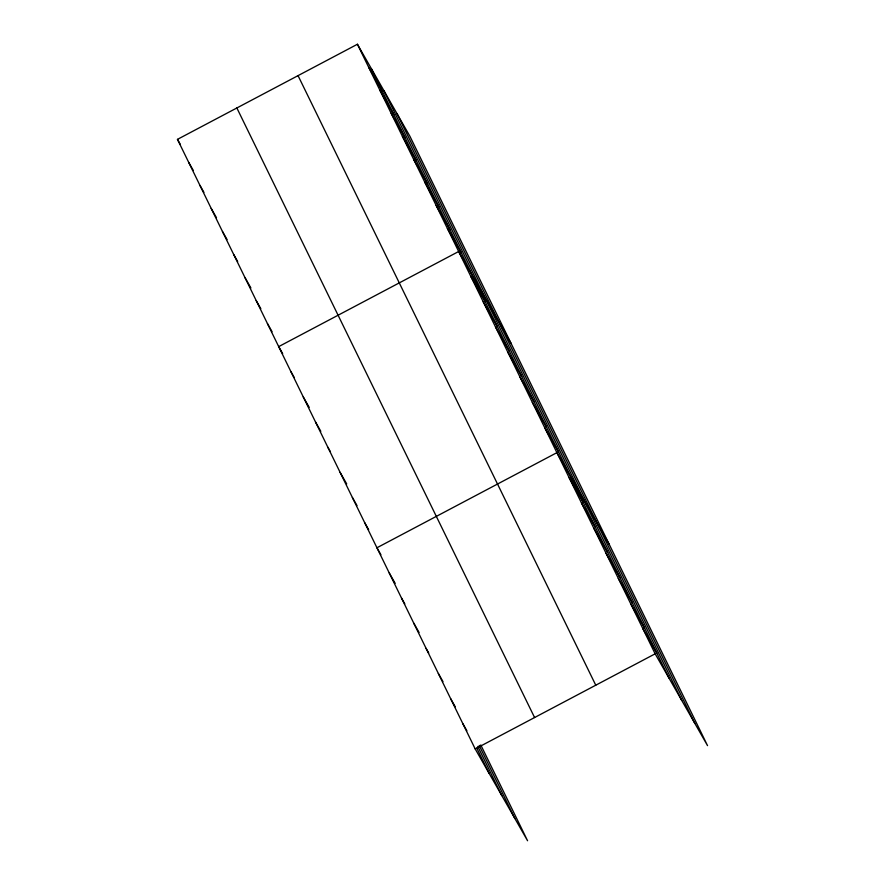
<?xml version="1.0" encoding="UTF-8"?>
<svg xmlns="http://www.w3.org/2000/svg" width="885" height="885" viewBox="0 0 885 885"><rect width="100%" height="100%" fill="white"/><g stroke="black" fill="none" stroke-linecap="round" stroke-linejoin="round"><path stroke-width="1.33" d="M480.776 744.96L527.571 840.75L475.19 748.931L177.465 139.365L357.429 44.25L409.81 136.069L707.535 745.635L655.154 653.816L357.429 44.25M475.19 748.931L655.154 653.816M368.68 67.282L382.563 91.62M379.93 90.303L393.814 114.652M391.181 113.335L405.065 137.673M402.421 136.367L416.304 160.705M413.671 159.388L427.555 183.737M424.922 182.421L438.805 206.758M436.161 205.442L450.056 229.79M447.412 228.474L461.295 252.811M511.032 343.325L458.662 251.506L278.698 346.621L282.658 353.569M470.942 276.651L484.825 300.988M483.221 301.796L497.104 326.134M495.5 326.93L509.384 351.279M507.791 352.075L521.674 376.424M520.07 377.22L533.954 401.569M532.35 402.365L546.233 426.714M544.629 427.51L558.512 451.859M609.278 544.474L556.908 452.655L376.944 547.771L380.915 554.729M569.188 477.8L583.071 502.149M581.467 502.945L595.362 527.294M593.758 528.091L607.641 552.439M606.037 553.236L619.92 577.573M618.316 578.381L632.2 602.718M630.596 603.526L644.479 627.863M642.875 628.671L656.758 653.008M177.465 139.365L180.109 144.001M188.715 162.398L193.339 170.506M199.966 185.419L203.926 192.377M211.205 208.451L216.504 217.721M222.456 231.483L227.091 239.592M233.706 254.504L237.667 261.462M244.957 277.536L250.898 287.968M256.196 300.568L260.832 308.677M267.447 323.589L272.071 331.709M290.977 371.766L294.285 377.563M303.256 396.911L309.208 407.343M315.536 422.056L320.824 431.327M327.815 447.202L330.459 451.837M340.106 472.347L346.71 483.929M352.385 497.492L357.009 505.601M364.664 522.626L368.625 529.584M389.223 572.916L395.175 583.348M401.502 598.061L404.81 603.858M413.793 623.206L419.081 632.487M426.072 648.351L428.716 652.986M438.352 673.496L442.976 681.616M450.631 698.641L455.255 706.761M462.91 723.786L466.882 730.744M397.111 113.8L694.836 723.366M384.024 90.856L681.749 700.422M371.324 68.587L669.049 678.153M298.046 75.634L595.771 685.2M236.859 107.981L534.584 717.547M479.194 745.447L514.86 818.481M477.8 746.453L501.784 795.538M476.794 748.124L489.073 773.269"/></g></svg>
